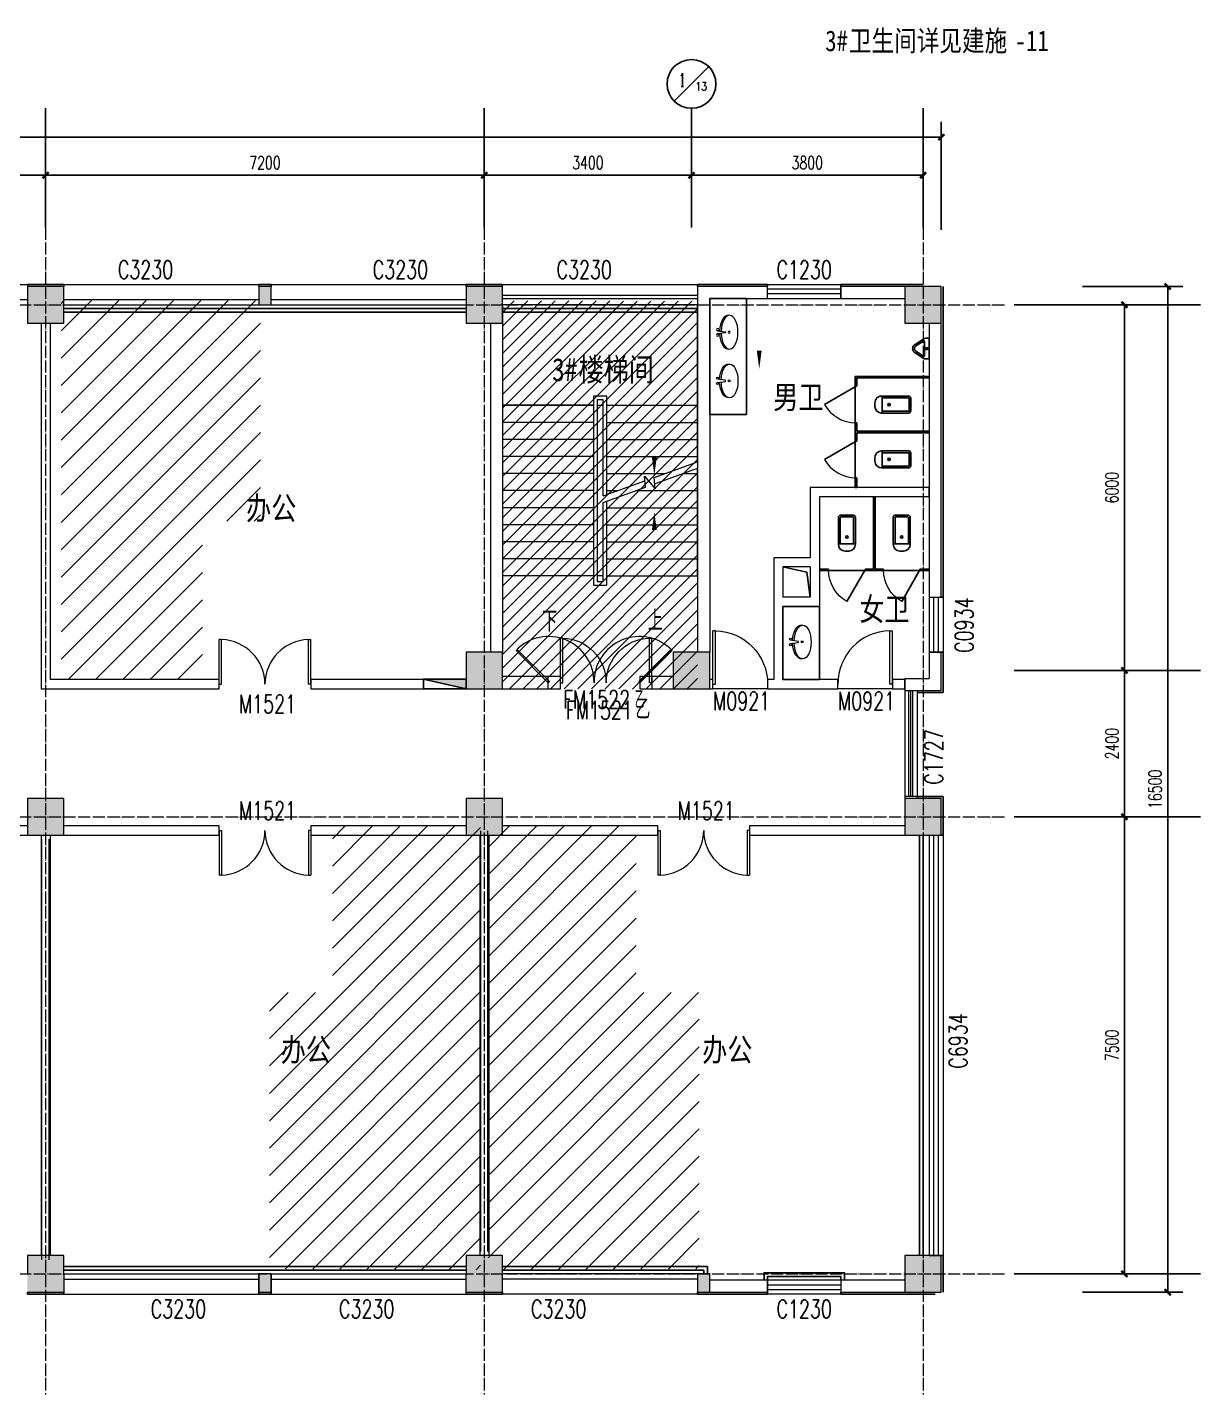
# Model space of a CAD drawing. Header units: millimetres. Extents: x 164760 to 3716174, y -1766400 to 11969.
# Drawn here: x 3560380 to 3579636, y -1617338 to -1594907 of the extents above; entities that cross this region are included whole.
import ezdxf
from ezdxf.enums import TextEntityAlignment as Align

# ---------------------------------------------------------------- set-up
doc = ezdxf.new("R2010")
doc.units = ezdxf.units.MM
doc.header["$LTSCALE"] = 1000
doc.linetypes.add('DOTE', pattern=[2.42, 2, -0.2, 0.02, -0.2])
doc.layers.get('0').update_dxf_attribs({"color": 253, "linetype": 'CONTINUOUS'})
doc.layers.get('Defpoints').update_dxf_attribs({"color": 250, "linetype": 'CONTINUOUS', "lineweight": 0})
for name, color, linetype in [('3', 253, 'CONTINUOUS'), ('AXIS', 253, 'CONTINUOUS'), ('AXIS_TEXT', 253, 'CONTINUOUS'), ('DIM_LEAD', 253, 'CONTINUOUS'), ('DIM_SYMB', 253, 'CONTINUOUS'), ('LATRINE', 253, 'CONTINUOUS'), ('LVTRY', 253, 'CONTINUOUS'), ('PUB_TEXT', 253, 'CONTINUOUS'), ('SURFACE', 253, 'CONTINUOUS'), ('w-消火栓', 253, 'CONTINUOUS'), ('WINDOW_TEXT', 253, 'CONTINUOUS'), ('家具', 253, 'CONTINUOUS')]:
    doc.layers.add(name, color=color, linetype=linetype)
for name, color, linetype, lineweight in [('COLUMN', 253, 'CONTINUOUS', 0), ('DOTE', 253, 'DOTE', 0), ('FF-FIXT【洁具】', 253, 'CONTINUOUS', 0), ('PUB_HATCH', 253, 'CONTINUOUS', 0), ('STAIR', 253, 'CONTINUOUS', 0), ('WALL', 253, 'CONTINUOUS', 0), ('Wall【墙体】', 253, 'CONTINUOUS', 0), ('WINDOW', 253, 'CONTINUOUS', 0), ('Xline【辅助线】', 253, 'CONTINUOUS', 0)]:
    doc.layers.add(name, color=color, linetype=linetype, lineweight=lineweight)
doc.styles.add('-宋体', font='', dxfattribs={"width": 0.8})
doc.styles.add('_TCH_AXIS', font='COMPLEX', dxfattribs={"bigfont": 'GBCBIG'})
doc.styles.add('_TCH_DIM', font='SIMPLEX', dxfattribs={"bigfont": 'GBCBIG'})
doc.styles.add('_TCH_DIM_T3', font='SIMPLEX', dxfattribs={"width": 0.705882, "bigfont": 'GBCBIG'})
doc.styles.add('_TCH_WINDOW', font='SIMPLEX', dxfattribs={"bigfont": 'GBCBIG'})
doc.styles.get("Standard").update_dxf_attribs({"font": 'GBENOR', "bigfont": 'GBCBIG'})
doc.styles.add('宋体', font='', dxfattribs={"width": 0.7})
doc.styles.get('-宋体').set_extended_font_data('SimSun')
doc.styles.get('宋体').set_extended_font_data('SimSun')
doc.dimstyles.new('_TCH_ARCH&&100', dxfattribs={"dimtxt": 212.5, "dimasz": 100, "dimexe": 250, "dimexo": 300, "dimgap": 100, "dimtad": 1, "dimdec": 0, "dimzin": 0, "dimdsep": 46, "dimtxsty": '_TCH_DIM_T3', "dimblk": 'ARCHTICK', "dimcen": 0.09, "dimclrt": 7, "dimazin": 2, "dimtfac": 1, "dimtdec": 0, "dimtix": 1, "dimtmove": 2, "dimatfit": 3, "dimtolj": 1, "dimtzin": 0, "dimarcsym": 0})
pattern_1 = [(45, (24011, -7950), (-224.5064, 224.5064), [])]

# ---------------------------------------------------------------- blocks, each defined once
blk = doc.blocks.new('A$C4D690477')
at = {"layer": 'FF-FIXT【洁具】', "color": 252}
for p, q in [((344, 302), (205, 285)), ((205, 285), (205, 267)), ((205, 267), (344, 249))]:
    blk.add_line(p, q, dxfattribs=at)
at = {"layer": 'FF-FIXT【洁具】', "color": 251}
blk.add_circle((145, 277), 16, dxfattribs=at)
at = {"layer": 'FF-FIXT【洁具】', "color": 252}
for centre in [(335, 320), (335, 231)]:
    blk.add_circle(centre, 17.9, dxfattribs=at)
at = {"layer": 'FF-FIXT【洁具】', "color": 181, "extrusion": (0, 0, -1)}
for centre, ratio, start_param, end_param in [((139, 277), 0.5, 4.782885, 10.934222), ((158, 277), 0.531076, 3.076239, 4.638107), ((158, 277), 0.531076, 4.795815, 6.348539)]:
    blk.add_ellipse(centre, major_axis=(0, -277), ratio=ratio, start_param=start_param, end_param=end_param, dxfattribs=at)
blk = doc.blocks.new('$lvtry$00000007')
for p, q in [((-170, 0, 0), (170, 0, 0)), ((-170, -61, 0), (-170, 0, 0)), ((-162, -88, 0), (-69, -231, 0)), ((-124, -91, 0), (-43, -216, 0)), ((-116, -76, 0), (116, -76, 0)), ((43, -216, 0), (124, -91, 0)), ((69, -231, 0), (162, -88, 0)), ((170, -61, 0), (170, 0, 0))]:
    blk.add_line(p, q)
blk.add_circle((0, -38, 0), 17.7)
for centre, radius, start, end in [((-120, -61, 0), 50, 180, 213.0863), ((-116, -86, 0), 10, 90, 213.0863), ((0, -191, 0), 50, 210, 330), ((116, -86, 0), 10, 326.9137, 90), ((120, -61, 0), 50, 326.9137, 0), ((0, -191, 0), 80, 210, 330)]:
    blk.add_arc(centre, radius, start, end)
blk = doc.blocks.new('$QC001_5')
blk.add_line((-325, 200), (325, 0))
blk.add_lwpolyline([(325, 0), (325, 200), (-325, 200), (-325, 0)], close=True)
blk.add_solid([(-325, 200), (325, 200), (-325, 200), (325, 0)])
at = {"flags": 1}
for tag in ['UNIT', 'WHAT', 'SPEC']:
    blk.add_attdef(tag, (0, 0), '', height=0.001, dxfattribs=at)
blk = doc.blocks.new('_ArchTick')
at = {"color": 2, "linetype": 'ByBlock', "const_width": 0.4}
blk.add_lwpolyline([(-0.5, -0.5), (0.5, 0.5)], dxfattribs=at)
blk = doc.blocks.new('*D136')
at = {"layer": 'AXIS', "color": 0, "lineweight": -2, "transparency": 16777216}
for p, q in [((3571280, -1598189), (3571280, -1597084)), ((3575080, -1598189), (3575080, -1597084)), ((3571280, -1597334), (3575080, -1597334))]:
    blk.add_line(p, q, dxfattribs=at)
at = {"layer": 'Defpoints', "color": 0, "transparency": 16777216}
for p in [(3575080, -1597334), (3571280, -1598489), (3575080, -1598489)]:
    blk.add_point(p, dxfattribs=at)
at = {"layer": 'AXIS', "color": 0, "lineweight": -2, "transparency": 16777216, "xscale": 100, "yscale": 100, "zscale": 100, "rotation": 180}
blk.add_blockref('_ArchTick', (3571280, -1597334), dxfattribs=at)
at = {"layer": 'AXIS', "color": 0, "lineweight": -2, "transparency": 16777216, "xscale": 100, "yscale": 100, "zscale": 100}
blk.add_blockref('_ArchTick', (3575080, -1597334), dxfattribs=at)
at = {"layer": 'AXIS', "color": 7, "transparency": 16777216, "insert": (3573180, -1597128), "char_height": 212.5, "attachment_point": 5, "style": '_TCH_DIM_T3'}
blk.add_mtext('\\A1;3800', dxfattribs=at)
blk = doc.blocks.new('*D137')
at = {"layer": 'AXIS', "color": 0, "lineweight": -2, "transparency": 16777216}
for p, q in [((3567880, -1598189), (3567880, -1597084)), ((3571280, -1598189), (3571280, -1597084)), ((3567880, -1597334), (3571280, -1597334))]:
    blk.add_line(p, q, dxfattribs=at)
at = {"layer": 'Defpoints', "color": 0, "transparency": 16777216}
for p in [(3571280, -1597334), (3567880, -1598489), (3571280, -1598489)]:
    blk.add_point(p, dxfattribs=at)
at = {"layer": 'AXIS', "color": 0, "lineweight": -2, "transparency": 16777216, "xscale": 100, "yscale": 100, "zscale": 100, "rotation": 180}
blk.add_blockref('_ArchTick', (3567880, -1597334), dxfattribs=at)
at = {"layer": 'AXIS', "color": 0, "lineweight": -2, "transparency": 16777216, "xscale": 100, "yscale": 100, "zscale": 100}
blk.add_blockref('_ArchTick', (3571280, -1597334), dxfattribs=at)
at = {"layer": 'AXIS', "color": 7, "transparency": 16777216, "insert": (3569580, -1597128), "char_height": 212.5, "attachment_point": 5, "style": '_TCH_DIM_T3'}
blk.add_mtext('\\A1;3400', dxfattribs=at)
blk = doc.blocks.new('*D138')
at = {"layer": 'AXIS', "color": 0, "lineweight": -2, "transparency": 16777216}
for p, q in [((3560680, -1598189), (3560680, -1597084)), ((3567880, -1598189), (3567880, -1597084)), ((3560680, -1597334), (3567880, -1597334))]:
    blk.add_line(p, q, dxfattribs=at)
at = {"layer": 'Defpoints', "color": 0, "transparency": 16777216}
for p in [(3567880, -1597334), (3560680, -1598489), (3567880, -1598489)]:
    blk.add_point(p, dxfattribs=at)
at = {"layer": 'AXIS', "color": 0, "lineweight": -2, "transparency": 16777216, "xscale": 100, "yscale": 100, "zscale": 100, "rotation": 180}
blk.add_blockref('_ArchTick', (3560680, -1597334), dxfattribs=at)
at = {"layer": 'AXIS', "color": 0, "lineweight": -2, "transparency": 16777216, "xscale": 100, "yscale": 100, "zscale": 100}
blk.add_blockref('_ArchTick', (3567880, -1597334), dxfattribs=at)
at = {"layer": 'AXIS', "color": 7, "transparency": 16777216, "insert": (3564280, -1597128), "char_height": 212.5, "attachment_point": 5, "style": '_TCH_DIM_T3'}
blk.add_mtext('\\A1;7200', dxfattribs=at)
blk = doc.blocks.new('*D139')
at = {"layer": 'AXIS', "color": 0, "lineweight": -2, "transparency": 16777216}
for p, q in [((3553480, -1598189), (3553480, -1597084)), ((3560680, -1598189), (3560680, -1597084)), ((3553480, -1597334), (3560680, -1597334))]:
    blk.add_line(p, q, dxfattribs=at)
at = {"layer": 'Defpoints', "color": 0, "transparency": 16777216}
for p in [(3560680, -1597334), (3553480, -1598489), (3560680, -1598489)]:
    blk.add_point(p, dxfattribs=at)
at = {"layer": 'AXIS', "color": 0, "lineweight": -2, "transparency": 16777216, "xscale": 100, "yscale": 100, "zscale": 100, "rotation": 180}
blk.add_blockref('_ArchTick', (3553480, -1597334), dxfattribs=at)
at = {"layer": 'AXIS', "color": 0, "lineweight": -2, "transparency": 16777216, "xscale": 100, "yscale": 100, "zscale": 100}
blk.add_blockref('_ArchTick', (3560680, -1597334), dxfattribs=at)
at = {"layer": 'AXIS', "color": 7, "transparency": 16777216, "insert": (3557080, -1597128), "char_height": 212.5, "attachment_point": 5, "style": '_TCH_DIM_T3'}
blk.add_mtext('\\A1;7200', dxfattribs=at)
blk = doc.blocks.new('*D153')
at = {"layer": 'AXIS', "color": 0, "lineweight": -2, "transparency": 16777216}
for p, q in [((3577699, -1607858), (3578635, -1607858)), ((3578385, -1615358), (3578385, -1607858)), ((3577699, -1615358), (3578635, -1615358))]:
    blk.add_line(p, q, dxfattribs=at)
at = {"layer": 'Defpoints', "color": 0, "transparency": 16777216}
for p in [(3577399, -1607858), (3578385, -1607858), (3577399, -1615358)]:
    blk.add_point(p, dxfattribs=at)
at = {"layer": 'AXIS', "color": 0, "lineweight": -2, "transparency": 16777216, "xscale": 100, "yscale": 100, "zscale": 100}
for p, rotation in [((3578385, -1607858), 90), ((3578385, -1615358), 270)]:
    blk.add_blockref('_ArchTick', p, dxfattribs=dict(at, rotation=rotation))
at = {"layer": 'AXIS', "color": 7, "transparency": 16777216, "insert": (3578179, -1611608), "char_height": 212.5, "attachment_point": 5, "rotation": 90, "style": '_TCH_DIM_T3'}
blk.add_mtext('\\A1;7500', dxfattribs=at)
blk = doc.blocks.new('*D154')
at = {"layer": 'AXIS', "color": 0, "lineweight": -2, "transparency": 16777216}
for p, q in [((3577699, -1605458), (3578635, -1605458)), ((3578385, -1607858), (3578385, -1605458)), ((3577699, -1607858), (3578635, -1607858))]:
    blk.add_line(p, q, dxfattribs=at)
at = {"layer": 'Defpoints', "color": 0, "transparency": 16777216}
for p in [(3577399, -1605458), (3578385, -1605458), (3577399, -1607858)]:
    blk.add_point(p, dxfattribs=at)
at = {"layer": 'AXIS', "color": 0, "lineweight": -2, "transparency": 16777216, "xscale": 100, "yscale": 100, "zscale": 100}
for p, rotation in [((3578385, -1605458), 90), ((3578385, -1607858), 270)]:
    blk.add_blockref('_ArchTick', p, dxfattribs=dict(at, rotation=rotation))
at = {"layer": 'AXIS', "color": 7, "transparency": 16777216, "insert": (3578179, -1606658), "char_height": 212.5, "attachment_point": 5, "rotation": 90, "style": '_TCH_DIM_T3'}
blk.add_mtext('\\A1;2400', dxfattribs=at)
blk = doc.blocks.new('*D155')
at = {"layer": 'AXIS', "color": 0, "lineweight": -2, "transparency": 16777216}
for p, q in [((3577699, -1599458), (3578635, -1599458)), ((3578385, -1605458), (3578385, -1599458)), ((3577699, -1605458), (3578635, -1605458))]:
    blk.add_line(p, q, dxfattribs=at)
at = {"layer": 'Defpoints', "color": 0, "transparency": 16777216}
for p in [(3577399, -1599458), (3578385, -1599458), (3577399, -1605458)]:
    blk.add_point(p, dxfattribs=at)
at = {"layer": 'AXIS', "color": 0, "lineweight": -2, "transparency": 16777216, "xscale": 100, "yscale": 100, "zscale": 100}
for p, rotation in [((3578385, -1599458), 90), ((3578385, -1605458), 270)]:
    blk.add_blockref('_ArchTick', p, dxfattribs=dict(at, rotation=rotation))
at = {"layer": 'AXIS', "color": 7, "transparency": 16777216, "insert": (3578179, -1602458), "char_height": 212.5, "attachment_point": 5, "rotation": 90, "style": '_TCH_DIM_T3'}
blk.add_mtext('\\A1;6000', dxfattribs=at)
blk = doc.blocks.new('*D156')
at = {"layer": 'AXIS', "color": 0, "lineweight": -2, "transparency": 16777216}
for p, q in [((3577699, -1599158), (3579345, -1599158)), ((3579095, -1615658), (3579095, -1599158)), ((3577699, -1615658), (3579345, -1615658))]:
    blk.add_line(p, q, dxfattribs=at)
at = {"layer": 'Defpoints', "color": 0, "transparency": 16777216}
for p in [(3577399, -1599158), (3579095, -1599158), (3577399, -1615658)]:
    blk.add_point(p, dxfattribs=at)
at = {"layer": 'AXIS', "color": 0, "lineweight": -2, "transparency": 16777216, "xscale": 100, "yscale": 100, "zscale": 100}
for p, rotation in [((3579095, -1599158), 90), ((3579095, -1615658), 270)]:
    blk.add_blockref('_ArchTick', p, dxfattribs=dict(at, rotation=rotation))
at = {"layer": 'AXIS', "color": 7, "transparency": 16777216, "insert": (3578889, -1607408), "char_height": 212.5, "attachment_point": 5, "rotation": 90, "style": '_TCH_DIM_T3'}
blk.add_mtext('\\A1;16500', dxfattribs=at)
blk = doc.blocks.new('*D157')
at = {"layer": 'AXIS', "color": 0, "lineweight": -2, "transparency": 16777216}
for p, q in [((3481180, -1598229), (3481180, -1596459)), ((3575380, -1598229), (3575380, -1596459)), ((3481180, -1596709), (3575380, -1596709))]:
    blk.add_line(p, q, dxfattribs=at)
at = {"layer": 'Defpoints', "color": 0, "transparency": 16777216}
for p in [(3575380, -1596709), (3481180, -1598529), (3575380, -1598529)]:
    blk.add_point(p, dxfattribs=at)
at = {"layer": 'AXIS', "color": 0, "lineweight": -2, "transparency": 16777216, "xscale": 100, "yscale": 100, "zscale": 100, "rotation": 180}
blk.add_blockref('_ArchTick', (3481180, -1596709), dxfattribs=at)
at = {"layer": 'AXIS', "color": 0, "lineweight": -2, "transparency": 16777216, "xscale": 100, "yscale": 100, "zscale": 100}
blk.add_blockref('_ArchTick', (3575380, -1596709), dxfattribs=at)
at = {"layer": 'AXIS', "color": 7, "transparency": 16777216, "insert": (3528280, -1596503), "char_height": 212.5, "attachment_point": 5, "style": '_TCH_DIM_T3'}
blk.add_mtext('\\A1;94200', dxfattribs=at)
blk = doc.blocks.new('$DorLib2D$00000002')
for p, q in [((-0.5, 0), (-0.5, 0.4875)), ((-0.475, 0.4875), (-0.5, 0.4875)), ((-0.475, 0), (-0.475, 0.4875)), ((0.475, 0), (0.475, 0.4875)), ((0.475, 0.4875), (0.5, 0.4875)), ((0.5, 0), (0.5, 0.4875)), ((-0.5, 0), (-0.475, 0)), ((0.5, 0), (0.475, 0))]:
    blk.add_line(p, q)
at = {"lineweight": 13}
for centre, start, end in [((-0.4875, 0), 0, 88.53072), ((0.4875, 0), 91.46928, 180)]:
    blk.add_arc(centre, 0.4875, start, end, dxfattribs=at)
blk = doc.blocks.new('$DorLib2D$00000001')
for p, q in [((0.45, 0.975), (0.5, 0.975)), ((0.45, 0), (0.45, 0.975)), ((0.5, 0), (0.5, 0.975)), ((0.5, 0), (0.45, 0))]:
    blk.add_line(p, q)
at = {"lineweight": 13}
blk.add_arc((0.475, 0), 0.975, 91.4693, 180, dxfattribs=at)
blk = doc.blocks.new('$lvtry$00000200')
for p, q in [((-140, -40, 0), (-140, -480, 0)), ((-110, -40, 0), (-110, -470, 0)), ((100, 0, 0), (-100, 0, 0)), ((100, -30, 0), (-100, -30, 0)), ((110, -470, 0), (110, -40, 0)), ((140, -480, 0), (140, -40, 0)), ((140, -470, 0), (-140, -470, 0)), ((-30, -590, 0), (30, -590, 0))]:
    blk.add_line(p, q)
blk.add_circle((0, -359, 0), 20)
for centre, radius, start, end in [((-100, -40, 0), 40, 90, 180), ((-100, -40, 0), 10, 90, 180), ((100, -40, 0), 40, 0, 90), ((100, -40, 0), 10, 0, 90), ((-30, -480, 0), 110, 180, 270), ((30, -480, 0), 110, 270, 0)]:
    blk.add_arc(centre, radius, start, end)
blk.add_point((0, 0))
blk = doc.blocks.new('$TCHSYS$APDOOR2D')
blk.add_line((0.5, 0), (0, 0.866))
at = {"lineweight": 13}
blk.add_arc((0.5, 0), 1, 120, 180, dxfattribs=at)
blk = doc.blocks.new('$TCHSYS$WIN2D')
for p, q in [((-0.5, 0.5), (0.5, 0.5)), ((-0.5, 0.5), (-0.5, -0.5)), ((0.5, 0.5), (0.5, -0.5)), ((0.5, 0.1667), (-0.5, 0.1667)), ((0.5, -0.1667), (-0.5, -0.1667)), ((-0.5, -0.5), (0.5, -0.5))]:
    blk.add_line(p, q)
blk = doc.blocks.new('$WINLIB2D$00000004')
for p, q in [((-0.5, 0.5), (0.5, 0.5)), ((-0.5, 0.5), (-0.5, -0.5)), ((0.5, -0.5), (0.5, 0.5)), ((-0.5, 0.2406), (0.5, 0.2406)), ((-0.5, -0.5), (0.5, -0.5))]:
    blk.add_line(p, q)
blk = doc.blocks.new('$WINLIB2D$00000005')
for p, q in [((-0.5, 0.5), (0.5, 0.5)), ((-0.5, 0.5), (-0.5, -0.5)), ((0.5, -0.5), (0.5, 0.5)), ((0.5, 0.167), (-0.5, 0.167)), ((0.5, 0), (-0.5, 0)), ((0.5, -0.167), (-0.5, -0.167)), ((-0.5, -0.5), (0.5, -0.5))]:
    blk.add_line(p, q)
blk = doc.blocks.new('海龙_0918165925')
at = {"layer": 'PUB_HATCH'}
for points in [[(32100, -600), (32700, -600), (32700, 0), (32100, 0)], [(35900, -300), (36100, -300), (36100, 0), (35900, 0)], [(39300, -600), (39900, -600), (39900, 0), (39300, 0)], [(46500, -600), (47100, -600), (47100, 0), (46500, 0)], [(39300, -6600), (39900, -6600), (39900, -6000), (39300, -6000)], [(42700, -6600), (43300, -6600), (43300, -6000), (42700, -6000)], [(32100, -9000), (32700, -9000), (32700, -8400), (32100, -8400)], [(39300, -9000), (39900, -9000), (39900, -8400), (39300, -8400)], [(46500, -9000), (47100, -9000), (47100, -8400), (46500, -8400)], [(32100, -16500), (32700, -16500), (32700, -15900), (32100, -15900)], [(39300, -16500), (39900, -16500), (39900, -15900), (39300, -15900)], [(46500, -16500), (47100, -16500), (47100, -15900), (46500, -15900)], [(36100, -16200), (35900, -16200), (35900, -16500), (36100, -16500)], [(43300, -16200), (43100, -16200), (43100, -16500), (43300, -16500)]]:
    blk.add_hatch(color=256, dxfattribs=at).paths.add_polyline_path(points)
at = {"layer": 'COLUMN'}
for p, q in [((32700, 0), (32100, 0)), ((39900, 0), (39300, 0)), ((39900, -600), (39900, 0)), ((47100, 0), (46500, 0)), ((46500, 0), (46500, -600)), ((47100, -600), (47100, 0)), ((32100, -300), (32100, -600)), ((32700, -600), (32700, -300)), ((39300, -300), (39300, -600)), ((32100, -600), (32700, -600)), ((39300, -600), (39900, -600)), ((46500, -600), (47100, -600)), ((39900, -6000), (39300, -6000)), ((39300, -6000), (39300, -6600)), ((39900, -6600), (39900, -6000)), ((43300, -6000), (42700, -6000)), ((42700, -6000), (42700, -6600)), ((43300, -6600), (43300, -6000)), ((39300, -6600), (39900, -6600)), ((42700, -6600), (43300, -6600)), ((32700, -8400), (32100, -8400)), ((32100, -8400), (32100, -9000)), ((32700, -9000), (32700, -8400)), ((39900, -8400), (39300, -8400)), ((39300, -8400), (39300, -9000)), ((39900, -9000), (39900, -8400)), ((47100, -8400), (46500, -8400)), ((46500, -8400), (46500, -9000)), ((47100, -9000), (47100, -8400)), ((32100, -9000), (32700, -9000)), ((39300, -9000), (39900, -9000)), ((46500, -9000), (47100, -9000)), ((32700, -15900), (32100, -15900)), ((32100, -15900), (32100, -16200)), ((32700, -16200), (32700, -15900)), ((39900, -15900), (39300, -15900)), ((39300, -15900), (39300, -16200)), ((39900, -16200), (39900, -15900)), ((47100, -15900), (46500, -15900)), ((46500, -15900), (46500, -16500)), ((47100, -16500), (47100, -15900)), ((32100, -16500), (32700, -16500)), ((39300, -16500), (39900, -16500)), ((46500, -16500), (47100, -16500))]:
    blk.add_line(p, q, dxfattribs=at)
blk = doc.blocks.new('海龙0506173763')
at = {"layer": 'Xline【辅助线】'}
for points in [[(-733, 17), (-750, 0), (-1280, 530), (-1263, 547)], [(733, 17), (750, 0), (1280, 530), (1263, 547)]]:
    blk.add_lwpolyline(points, close=True, dxfattribs=at)
at = {"layer": 'Xline【辅助线】', "color": 8}
for centre, start, end in [((-745, 12), 359.1011, 135.9107), ((745, 12), 44.0893, 180.8989)]:
    blk.add_arc(centre, 745, start, end, dxfattribs=at)
blk = doc.blocks.new('海龙0506194425')
at = {"layer": 'WALL'}
for p, q in [((-650, 200), (-1400, 200)), ((-1400, 0), (-650, 0)), ((-650, 0), (-650, 200)), ((1400, 200), (850, 200)), ((850, 200), (850, 0)), ((850, 0), (1400, 0))]:
    blk.add_line(p, q, dxfattribs=at)
at = {"layer": 'Xline【辅助线】'}
blk.add_blockref('海龙0506173763', (100, 100), dxfattribs=at)
blk = doc.blocks.new('海龙0506195994')
at = {"layer": 'Xline【辅助线】'}
blk.add_blockref('海龙0506194425', (0, 325), dxfattribs=at)
at = {"layer": 'WINDOW_TEXT', "style": '_TCH_WINDOW', "width": 0.705882}
for s, height, p in [('FM1522', 297.5, (-405, 0)), ('乙', 298, (771, 0))]:
    blk.add_text(s, height=height, dxfattribs=at).set_placement(p)
blk = doc.blocks.new('海龙0927230683')
at = {"layer": 'Xline【辅助线】'}
h = blk.add_hatch(dxfattribs=at)
h.set_pattern_fill('ANSI31', color=256, scale=100)
h.set_pattern_definition([(45, (31546.97, -50490.94), (-224.5064, 224.5064), [])])
h.paths.add_polyline_path([(36850, 7950), (36825, 7950), (33582, 7950), (33582, 1732), (35902, 1732), (35902, 4334), (36850, 4334)])
h = blk.add_hatch(dxfattribs=at)
h.set_pattern_fill('ANSI31', color=256, scale=100)
h.set_pattern_definition([(45, (-2451123.11, 1381798.68), (-112.2532015, 112.2532015), [])])
h.paths.add_polyline_path([(40825, 1583), (44025, 1576), (44025, 7941), (40825, 7948)])
h = blk.add_hatch(dxfattribs=at)
h.set_pattern_fill('ANSI31', color=256, scale=100)
h.set_pattern_definition(pattern_1)
h.paths.add_polyline_path([(36999, -3403), (38034, -3403), (38034, -668), (40464, -668), (40464, -7950), (36999, -7935)])
h = blk.add_hatch(dxfattribs=at)
h.set_pattern_fill('ANSI31', color=256, scale=100)
h.set_pattern_definition(pattern_1)
h.paths.add_polyline_path([(44051, -3403), (43016, -3403), (43016, -668), (40586, -668), (40586, -7950), (44051, -7935)])
for p, q in [((33265, -7785), (33265, -885)), ((33385, -7785), (33385, -885)), ((40465, -7650), (40465, -750)), ((40585, -7650), (40585, -750))]:
    blk.add_line(p, q, dxfattribs=at)
at = {"layer": 'Wall【墙体】'}
blk.add_blockref('海龙0506195994', (42225, 1257), dxfattribs=at)

msp = doc.modelspace()

# ---------------------------------------------------------------- linework, layer by layer
at = {"layer": '3'}
for p, q in [((3567580, -1599518), (3560980, -1599518)), ((3568180, -1599518), (3571380, -1599518)), ((3567580, -1599578), (3560980, -1599578)), ((3568180, -1599578), (3571380, -1599578)), ((3575020, -1615058), (3575020, -1608158)), ((3575080, -1615058), (3575080, -1608158))]:
    msp.add_line(p, q, dxfattribs=at)
for points in [[(3573229.5, -1604258), (3573172.6, -1603843.6), (3572779.5, -1603758)], [(3560980, -1615238), (3567580, -1615238)], [(3571540, -1615358), (3571540, -1615238), (3568180, -1615238)], [(3560980, -1615298), (3567580, -1615298)], [(3571480, -1615358), (3571480, -1615298), (3568180, -1615298)], [(3572470, -1615458), (3572470, -1615338), (3573790, -1615338), (3573790, -1615458)], [(3572530, -1615458), (3572530, -1615398), (3573730, -1615398), (3573730, -1615458)]]:
    msp.add_lwpolyline(points, dxfattribs=at)
at = {"layer": 'AXIS'}
for p, q in [((3570997.1, -1596117.8), (3571562.8, -1595552.1)), ((3560680, -1597832.1), (3560680, -1596234.9)), ((3567880, -1597832.1), (3567880, -1596234.9)), ((3571280, -1597832.1), (3571280, -1596234.9)), ((3575080, -1597832.1), (3575080, -1596234.9)), ((3576575.8, -1599458), (3579636.2, -1599458)), ((3576575.8, -1605458), (3579636.2, -1605458)), ((3576575.8, -1607858), (3579636.2, -1607858)), ((3576575.8, -1615358), (3579636.2, -1615358))]:
    msp.add_line(p, q, dxfattribs=at)
msp.add_circle((3571280, -1595834.9), 400, dxfattribs=at)
at = {"layer": 'DIM_LEAD'}
msp.add_lwpolyline([(3573375.7, -1595072.9, 0, 0, 0), (3572391.6, -1595072.9, 0, 0, 0), (3572391.6, -1600511.5, 0, 80, 0), (3572391.6, -1600211.5, 0, 0, 0)], format="xyseb", dxfattribs=at)
at = {"layer": 'DIM_SYMB'}
for points in [[(3568925, -1604369.6, 0, 0, 0), (3568925, -1600248, 0, 0, 0), (3570670, -1600248, 0, 0, 0), (3570670, -1602258, 0, 80, 0), (3570670, -1601958, 0, 0, 0)], [(3570670, -1604357.7, 0, 0, 0), (3570670, -1602854.6, 0, 80, 0), (3570670, -1603154.6, 0, 0, 0)]]:
    msp.add_lwpolyline(points, format="xyseb", dxfattribs=at)
at = {"layer": 'DOTE', "ltscale": 0.1}
for p, q in [((3560680, -1597468.1), (3560680, -1617338.4)), ((3567880, -1597468.1), (3567880, -1617338.4)), ((3575080, -1597468.1), (3575080, -1617338.4)), ((3479416.4, -1599458), (3576425, -1599458)), ((3479416.4, -1607858), (3576425, -1607858)), ((3479416.4, -1615358), (3576425, -1615358))]:
    msp.add_line(p, q, dxfattribs=at)
at = {"layer": 'LATRINE'}
for p, q in [((3573967.5, -1600633), (3573967.5, -1600795.5)), ((3575180, -1600633), (3573967.5, -1600633)), ((3573992.5, -1600795.5), (3573992.5, -1600658)), ((3575180, -1600658), (3573992.5, -1600658)), ((3575180, -1600658), (3575180, -1600633)), ((3573967.5, -1601395.5, 400), (3573967.5, -1600795.5, 400)), ((3573967.5, -1600795.5), (3573992.5, -1600795.5)), ((3573992.5, -1601395.5), (3573967.5, -1601395.5)), ((3573967.5, -1601395.5), (3573967.5, -1601545.5)), ((3573967.5, -1601545.5), (3573967.5, -1601695.5)), ((3573992.5, -1601533), (3573992.5, -1601395.5)), ((3575180, -1601533), (3573992.5, -1601533)), ((3573992.5, -1601695.5), (3573992.5, -1601558)), ((3575180, -1601558), (3573992.5, -1601558)), ((3575180, -1601558), (3575180, -1601533)), ((3573967.5, -1602295.5, 400), (3573967.5, -1601695.5, 400)), ((3573967.5, -1601695.5), (3573992.5, -1601695.5)), ((3573992.5, -1602295.5), (3573967.5, -1602295.5)), ((3573967.5, -1602295.5), (3573967.5, -1602458)), ((3573967.5, -1602458), (3573992.5, -1602458)), ((3573992.5, -1602458), (3573992.5, -1602295.5)), ((3574267.5, -1602608), (3574267.5, -1603795.5)), ((3574292.5, -1602608), (3574267.5, -1602608)), ((3574292.5, -1602608), (3574292.5, -1603795.5)), ((3573530, -1603795.5), (3573379.5, -1603795.5)), ((3573379.5, -1603820.5), (3573530, -1603820.5)), ((3573530, -1603820.5), (3573530, -1603795.5)), ((3573530, -1603820.5, 400), (3574130, -1603820.5, 400)), ((3574267.5, -1603795.5), (3574130, -1603795.5)), ((3574130, -1603795.5), (3574130, -1603820.5)), ((3574130, -1603820.5), (3574280, -1603820.5)), ((3574280, -1603820.5), (3574430, -1603820.5)), ((3574430, -1603795.5), (3574292.5, -1603795.5)), ((3574430, -1603820.5), (3574430, -1603795.5)), ((3574430, -1603820.5, 400), (3575030, -1603820.5, 400)), ((3575180, -1603795.5), (3575030, -1603795.5)), ((3575030, -1603795.5), (3575030, -1603820.5)), ((3575030, -1603820.5), (3575180, -1603820.5)), ((3575180, -1603820.5), (3575180, -1603795.5))]:
    msp.add_line(p, q, dxfattribs=at)
for points in [[(3572180, -1601258), (3572180, -1599358), (3571580, -1599358), (3571580, -1601258)], [(3573379.5, -1605608), (3573379.5, -1604408), (3572779.5, -1604408), (3572779.5, -1605608)]]:
    msp.add_lwpolyline(points, close=True, dxfattribs=at)
at = {"layer": 'LVTRY'}
msp.add_lwpolyline([(3574981.5, -1607528), (3575410, -1607528), (3575410, -1607558)], dxfattribs=at)
at = {"layer": 'STAIR'}
for p, q in [((3571380, -1599458), (3568180, -1599458)), ((3568180, -1599458), (3568180, -1601108)), ((3571380, -1601108), (3571380, -1599458)), ((3568180, -1601108), (3568180, -1603908)), ((3569670.5, -1601108), (3568180, -1601108)), ((3568180, -1601108), (3569670.5, -1601108)), ((3569889.5, -1600958), (3569670.5, -1600958)), ((3569670.5, -1600958), (3569670.5, -1604058)), ((3569829.5, -1601018), (3569730.5, -1601018)), ((3569730.5, -1601018), (3569730.5, -1603998)), ((3569730.5, -1601108), (3569730.5, -1603908)), ((3569730.5, -1601108), (3569829.5, -1601108)), ((3569829.5, -1602594.9), (3569829.5, -1601018)), ((3569829.5, -1602594.9), (3569829.5, -1601108)), ((3569889.5, -1602573.2), (3569889.5, -1600958)), ((3569889.5, -1601108), (3571380, -1601108)), ((3569889.5, -1601108), (3571380, -1601108)), ((3571380, -1602034.9), (3571380, -1601108)), ((3569670.5, -1601388), (3568180, -1601388)), ((3569889.5, -1601388), (3571380, -1601388)), ((3569670.5, -1601668), (3568180, -1601668)), ((3569889.5, -1601668), (3571380, -1601668)), ((3569670.5, -1601948), (3568180, -1601948)), ((3569889.5, -1601948), (3571380, -1601948)), ((3570666.1, -1602292.7), (3571380, -1602034.9)), ((3569670.5, -1602228), (3568180, -1602228)), ((3569889.5, -1602228), (3570845.1, -1602228)), ((3570674.8, -1602395.9), (3571380, -1602141.2)), ((3571139.5, -1602228), (3571380, -1602228)), ((3571380, -1603908), (3571380, -1602141.2)), ((3569829.5, -1602594.9), (3570515.8, -1602347)), ((3569829.5, -1602701.2), (3570524.6, -1602450.1)), ((3570524.6, -1602450.1), (3570509.5, -1602272.3)), ((3570509.5, -1602272.3), (3570681.9, -1602478.8)), ((3570681.9, -1602478.8), (3570666.1, -1602292.7)), ((3569670.5, -1602508), (3568180, -1602508)), ((3569829.5, -1603908), (3569829.5, -1602701.2)), ((3569829.5, -1603998), (3569829.5, -1602701.2)), ((3569889.5, -1602508), (3570069.9, -1602508)), ((3569889.5, -1604058), (3569889.5, -1602679.5)), ((3570364.3, -1602508), (3571380, -1602508)), ((3569670.5, -1602788), (3568180, -1602788)), ((3569889.5, -1602788), (3571380, -1602788)), ((3569670.5, -1603068), (3568180, -1603068)), ((3569889.5, -1603068), (3571380, -1603068)), ((3569670.5, -1603348), (3568180, -1603348)), ((3569889.5, -1603348), (3571380, -1603348)), ((3569670.5, -1603628), (3568180, -1603628)), ((3569889.5, -1603628), (3571380, -1603628)), ((3569670.5, -1603908), (3568180, -1603908)), ((3569670.5, -1604058), (3569889.5, -1604058)), ((3569829.5, -1603908), (3569730.5, -1603908)), ((3569730.5, -1603998), (3569829.5, -1603998)), ((3569889.5, -1603908), (3571380, -1603908))]:
    msp.add_line(p, q, dxfattribs=at)
at = {"layer": 'SURFACE'}
for p, q in [((3560380, -1599128), (3560680, -1599128)), ((3560680, -1599128), (3560980, -1599128)), ((3560980, -1599128), (3560980, -1599158)), ((3564180, -1599128), (3564180, -1599158)), ((3564180, -1599128), (3564380, -1599128)), ((3564380, -1599128), (3564380, -1599158)), ((3567580, -1599128), (3567580, -1599158)), ((3567580, -1599128), (3568180, -1599128)), ((3571380, -1599128), (3571380, -1599158)), ((3571380, -1599128), (3571480, -1599128)), ((3571480, -1599128), (3572530, -1599128)), ((3572530, -1599128), (3572530, -1599158)), ((3573730, -1599128), (3573730, -1599158)), ((3573730, -1599128), (3575080, -1599128)), ((3575410, -1599158), (3575410, -1604258)), ((3575410, -1604258), (3575380, -1604258)), ((3575410, -1605158), (3575380, -1605158)), ((3575410, -1605158), (3575410, -1605818)), ((3574981.5, -1605818), (3575410, -1605818)), ((3575410, -1607558), (3575410, -1608158)), ((3575410, -1608158), (3575380, -1608158)), ((3575410, -1615058), (3575380, -1615058)), ((3575410, -1615058), (3575410, -1615658)), ((3560380, -1615688), (3560380, -1615658)), ((3560680, -1615688), (3560380, -1615688)), ((3560980, -1615688), (3560680, -1615688)), ((3560980, -1615688), (3560980, -1615658)), ((3564180, -1615688), (3564180, -1615658)), ((3564380, -1615688), (3564180, -1615688)), ((3564380, -1615688), (3564380, -1615658)), ((3567580, -1615688), (3567580, -1615658)), ((3567880, -1615688), (3567580, -1615688)), ((3568180, -1615688), (3567880, -1615688)), ((3568180, -1615688), (3568180, -1615658)), ((3571380, -1615688), (3571380, -1615658)), ((3571580, -1615688), (3571380, -1615688)), ((3572530, -1615688), (3571580, -1615688)), ((3572530, -1615688), (3572530, -1615658)), ((3573730, -1615688), (3573730, -1615658)), ((3575280, -1615688), (3573730, -1615688))]:
    msp.add_line(p, q, dxfattribs=at)
at = {"layer": 'WALL'}
for p, q in [((3564380, -1599158), (3564180, -1599158)), ((3564180, -1599158), (3564180, -1599458)), ((3564380, -1599458), (3564380, -1599158)), ((3571480, -1599158), (3571380, -1599158)), ((3571380, -1599158), (3571380, -1599358)), ((3572530, -1599158), (3571480, -1599158)), ((3572530, -1599358), (3572530, -1599158)), ((3574780, -1599158), (3573730, -1599158)), ((3573730, -1599158), (3573730, -1599358)), ((3564180, -1599458), (3564380, -1599458)), ((3571380, -1599358), (3571380, -1605158)), ((3571580, -1599358), (3571580, -1605158)), ((3571580, -1599358), (3572530, -1599358)), ((3573730, -1599358), (3574780, -1599358)), ((3567980, -1599758), (3567980, -1605158)), ((3568180, -1599758), (3568180, -1605158)), ((3575180, -1599758), (3575180, -1604258)), ((3575380, -1604258), (3575380, -1599758)), ((3575180, -1604258), (3575380, -1604258)), ((3575380, -1605158), (3575180, -1605158)), ((3575180, -1605158), (3575180, -1605588)), ((3575380, -1605788), (3575380, -1605158)), ((3569130, -1605558), (3568180, -1605558)), ((3569130, -1605758), (3569130, -1605558)), ((3570980, -1605558), (3570630, -1605558)), ((3570630, -1605558), (3570630, -1605758)), ((3574781.5, -1605588), (3574781.5, -1605788)), ((3574781.5, -1605588), (3575180, -1605588)), ((3568180, -1605758), (3569130, -1605758)), ((3570630, -1605758), (3570980, -1605758)), ((3574781.5, -1605788), (3574981.5, -1605788)), ((3574981.5, -1605788), (3575380, -1605788)), ((3574981.5, -1607528), (3574781.5, -1607528)), ((3574781.5, -1607528), (3574781.5, -1607558)), ((3574981.5, -1607558), (3574981.5, -1607528)), ((3564380, -1615358), (3564180, -1615358)), ((3564180, -1615358), (3564180, -1615658)), ((3564380, -1615658), (3564380, -1615358)), ((3571580, -1615358), (3571380, -1615358)), ((3571380, -1615358), (3571380, -1615658)), ((3571580, -1615658), (3571580, -1615358)), ((3572530, -1615458), (3571580, -1615458)), ((3572530, -1615658), (3572530, -1615458)), ((3574780, -1615458), (3573730, -1615458)), ((3573730, -1615458), (3573730, -1615658)), ((3564180, -1615658), (3564380, -1615658)), ((3571380, -1615658), (3571580, -1615658)), ((3571580, -1615658), (3572530, -1615658)), ((3573730, -1615658), (3574780, -1615658))]:
    msp.add_line(p, q, dxfattribs=at)
at = {"layer": 'Wall【墙体】', "color": 6}
for p, q in [((3560605, -1599758), (3560605, -1605758)), ((3560755, -1599758), (3560755, -1605608)), ((3575180, -1602458), (3573229.5, -1602458)), ((3573229.5, -1602458), (3573229.5, -1603608)), ((3575180, -1602608), (3575180, -1602458)), ((3575180, -1602608), (3573379.5, -1602608)), ((3573379.5, -1602608), (3573379.5, -1603683)), ((3572629.5, -1603608), (3572629.5, -1604333)), ((3573229.5, -1603608), (3572629.5, -1603608)), ((3572779.5, -1603758), (3572779.5, -1604258)), ((3573229.5, -1603758), (3572779.5, -1603758)), ((3573229.5, -1603758), (3573229.5, -1603808)), ((3573229.5, -1603808), (3573229.5, -1604258)), ((3573379.5, -1603683), (3573379.5, -1603808)), ((3573379.5, -1603808), (3573379.5, -1604408)), ((3573229.5, -1604258), (3572779.5, -1604258)), ((3572629.5, -1604333), (3572629.5, -1605608)), ((3573379.5, -1604408), (3572779.5, -1604408)), ((3572779.5, -1604408), (3572779.5, -1605608)), ((3563530, -1605608), (3560755, -1605608)), ((3563530, -1605758), (3563530, -1605608)), ((3567580, -1605608), (3565030, -1605608)), ((3565030, -1605608), (3565030, -1605758)), ((3571630, -1605608), (3571580, -1605608)), ((3571630, -1605758), (3571630, -1605608)), ((3572629.5, -1605608), (3572530, -1605608)), ((3572530, -1605608), (3572530, -1605758)), ((3573680.5, -1605608), (3572779.5, -1605608)), ((3573680.5, -1605758), (3573680.5, -1605608)), ((3574781.5, -1605608), (3574580.5, -1605608)), ((3574580.5, -1605608), (3574580.5, -1605758)), ((3574781.5, -1605758), (3574781.5, -1605608)), ((3560605, -1605758), (3563530, -1605758)), ((3565030, -1605758), (3567580, -1605758)), ((3571580, -1605758), (3571630, -1605758)), ((3572530, -1605758), (3572704.5, -1605758)), ((3572704.5, -1605758), (3573680.5, -1605758)), ((3574580.5, -1605758), (3574781.5, -1605758)), ((3560380, -1608008), (3557830, -1608008)), ((3563530, -1608008), (3560980, -1608008)), ((3563530, -1608158), (3563530, -1608008)), ((3567580, -1608008), (3565030, -1608008)), ((3565030, -1608008), (3565030, -1608158)), ((3570730, -1608008), (3568180, -1608008)), ((3570730, -1608158), (3570730, -1608008)), ((3574780, -1608008), (3572230, -1608008)), ((3572230, -1608008), (3572230, -1608158)), ((3557830, -1608158), (3560380, -1608158)), ((3560605, -1608158), (3560605, -1615058)), ((3560755, -1608158), (3560755, -1615058)), ((3560980, -1608158), (3563530, -1608158)), ((3565030, -1608158), (3567580, -1608158)), ((3567805, -1608158), (3567805, -1615058)), ((3567955, -1608158), (3567955, -1615058)), ((3568180, -1608158), (3570730, -1608158)), ((3572230, -1608158), (3574780, -1608158))]:
    msp.add_line(p, q, dxfattribs=at)
at = {"layer": 'WINDOW'}
for p, q in [((3572530, -1605758), (3571630, -1605758)), ((3574580.5, -1605758), (3573680.5, -1605758))]:
    msp.add_line(p, q, dxfattribs=at)

# ---------------------------------------------------------------- block references
at = {"layer": 'COLUMN'}
msp.add_blockref('海龙_0918165925', (3528280, -1599158), dxfattribs=at)
at = {"layer": 'LATRINE', "xscale": 600, "yscale": 600, "zscale": 25, "rotation": 90}
for p in [(3573980, -1601095.5), (3573980, -1601995.5)]:
    msp.add_blockref('$TCHSYS$APDOOR2D', p, dxfattribs=at)
at = {"layer": 'LATRINE', "xscale": 600, "yscale": -600, "zscale": 25}
for p in [(3573830, -1603808), (3574730, -1603808)]:
    msp.add_blockref('$TCHSYS$APDOOR2D', p, dxfattribs=at)
at = {"layer": 'LVTRY', "extrusion": (0, 0, -1), "xscale": -1, "zscale": -1, "rotation": 90}
msp.add_blockref('$lvtry$00000007', (-3575180, -1600177, 0), dxfattribs=at)
at = {"layer": 'LVTRY', "yscale": -1, "rotation": 90.00000000000003}
for p in [(3574880, -1601095.5), (3574880, -1601995.5)]:
    msp.add_blockref('$lvtry$00000200', p, dxfattribs=at)
at = {"layer": 'LVTRY'}
for p in [(3573830, -1602908), (3574730, -1602908)]:
    msp.add_blockref('$lvtry$00000200', p, dxfattribs=at)
at = {"layer": 'w-消火栓', "xscale": 1.077000000048428, "yscale": 0.8000000000465661}
msp.add_blockref('$QC001_5', (3567229.9, -1605758), dxfattribs=at)
at = {"layer": 'WINDOW'}
ref = msp.add_blockref('$WINLIB2D$00000004', (3558780, -1599293), dxfattribs=dict(at, xscale=3200, yscale=-330, zscale=3200))
ref.add_attrib('A', 'C3230', (3558504.8, -1599031.8), dxfattribs={"layer": 'WINDOW_TEXT', "height": 297.5, "style": '_TCH_WINDOW', "width": 0.705882})
ref = msp.add_blockref('$WINLIB2D$00000004', (3562580, -1599293), dxfattribs=dict(at, xscale=3200, yscale=-330, zscale=3200))
ref.add_attrib('A', 'C3230', (3561865.1, -1599031.8), dxfattribs={"layer": 'WINDOW_TEXT', "height": 297.5, "style": '_TCH_WINDOW', "width": 0.705882})
ref = msp.add_blockref('$WINLIB2D$00000004', (3565980, -1599293), dxfattribs=dict(at, xscale=3200, yscale=-330, zscale=3200))
ref.add_attrib('A', 'C3230', (3566048.9, -1599031.8), dxfattribs={"layer": 'WINDOW_TEXT', "height": 297.5, "style": '_TCH_WINDOW', "width": 0.705882})
ref = msp.add_blockref('$WINLIB2D$00000004', (3569780, -1599243), dxfattribs=dict(at, xscale=3200, yscale=-230, zscale=3200))
ref.add_attrib('A', 'C3230', (3569065.1, -1599031.8), dxfattribs={"layer": 'WINDOW_TEXT', "height": 297.5, "style": '_TCH_WINDOW', "width": 0.705882})
ref = msp.add_blockref('$TCHSYS$WIN2D', (3573130, -1599243), dxfattribs=dict(at, xscale=1200, yscale=-230, zscale=1200))
ref.add_attrib('A', 'C1230', (3572675, -1599031.8), dxfattribs={"layer": 'WINDOW_TEXT', "height": 297.5, "style": '_TCH_WINDOW', "width": 0.705882})
ref = msp.add_blockref('$TCHSYS$WIN2D', (3575295, -1604708), dxfattribs=dict(at, xscale=900, yscale=-230, zscale=900, rotation=270))
ref.add_attrib('A', 'C0934', (3575903.7, -1605169.5), dxfattribs={"layer": 'WINDOW_TEXT', "height": 297.5, "rotation": 90, "style": '_TCH_WINDOW', "width": 0.705882})
ref = msp.add_blockref('$DorLib2D$00000002', (3564280, -1605683), dxfattribs=dict(at, xscale=-1500, yscale=-1500, zscale=-1500, rotation=179.9999999999251))
ref.add_attrib('A', 'M1521', (3563855, -1606156.8), dxfattribs={"layer": 'WINDOW_TEXT', "height": 297.5, "rotation": 360, "style": '_TCH_WINDOW', "width": 0.705882})
at = {"layer": 'WINDOW', "xscale": 1500, "yscale": -1500, "zscale": 1500, "rotation": 180}
msp.add_blockref('$DorLib2D$00000002', (3569880, -1605658), dxfattribs=at)
at = {"layer": 'WINDOW'}
ref = msp.add_blockref('$DorLib2D$00000001', (3572080, -1605683), dxfattribs=dict(at, xscale=900, yscale=-900, zscale=900, rotation=180))
ref.add_attrib('A', 'M0921', (3571635, -1606106.8), dxfattribs={"layer": 'WINDOW_TEXT', "height": 297.5, "style": '_TCH_WINDOW', "width": 0.705882})
ref = msp.add_blockref('$DorLib2D$00000001', (3574130.5, -1605683), dxfattribs=dict(at, xscale=-900, yscale=-900, zscale=-900, rotation=180))
ref.add_attrib('A', 'M0921', (3573685.5, -1606106.8), dxfattribs={"layer": 'WINDOW_TEXT', "height": 297.5, "style": '_TCH_WINDOW', "width": 0.705882})
ref = msp.add_blockref('$WINLIB2D$00000005', (3574881.5, -1606658), dxfattribs=dict(at, xscale=1740, yscale=-200, zscale=1740, rotation=270))
ref.add_attrib('A', 'C1727', (3575405.2, -1607331.5), dxfattribs={"layer": 'WINDOW_TEXT', "height": 297.5, "rotation": 90, "style": '_TCH_WINDOW', "width": 0.705882})
ref = msp.add_blockref('$DorLib2D$00000002', (3564280, -1608083), dxfattribs=dict(at, xscale=-1500, yscale=-1500, zscale=-1500))
ref.add_attrib('A', 'M1521', (3563855, -1607906.8), dxfattribs={"layer": 'WINDOW_TEXT', "height": 297.5, "style": '_TCH_WINDOW', "width": 0.705882})
ref = msp.add_blockref('$DorLib2D$00000002', (3571480, -1608083), dxfattribs=dict(at, xscale=-1500, yscale=-1500, zscale=-1500))
ref.add_attrib('A', 'M1521', (3571055, -1607906.8), dxfattribs={"layer": 'WINDOW_TEXT', "height": 297.5, "style": '_TCH_WINDOW', "width": 0.705882})
ref = msp.add_blockref('$TCHSYS$WIN2D', (3575295, -1611608), dxfattribs=dict(at, xscale=6900, yscale=-230, zscale=6900, rotation=270))
ref.add_attrib('A', 'C6934', (3575803.7, -1611990.8), dxfattribs={"layer": 'WINDOW_TEXT', "height": 297.5, "rotation": 90, "style": '_TCH_WINDOW', "width": 0.705882})
ref = msp.add_blockref('$WINLIB2D$00000004', (3562580, -1615523), dxfattribs=dict(at, xscale=-3200, yscale=-330, zscale=-3200, rotation=180))
ref.add_attrib('A', 'C3230', (3562405.3, -1616081.9), dxfattribs={"layer": 'WINDOW_TEXT', "height": 297.5, "style": '_TCH_WINDOW', "width": 0.705882})
ref = msp.add_blockref('$WINLIB2D$00000004', (3565980, -1615523), dxfattribs=dict(at, xscale=-3200, yscale=-330, zscale=-3200, rotation=180))
ref.add_attrib('A', 'C3230', (3565495, -1616081.8), dxfattribs={"layer": 'WINDOW_TEXT', "height": 297.5, "style": '_TCH_WINDOW', "width": 0.705882})
ref = msp.add_blockref('$WINLIB2D$00000004', (3569780, -1615523), dxfattribs=dict(at, xscale=3200, yscale=-330, zscale=3200, rotation=180))
ref.add_attrib('A', 'C3230', (3568646.2, -1616081.8), dxfattribs={"layer": 'WINDOW_TEXT', "height": 297.5, "style": '_TCH_WINDOW', "width": 0.705882})
ref = msp.add_blockref('$TCHSYS$WIN2D', (3573130, -1615573), dxfattribs=dict(at, xscale=1200, yscale=-230, zscale=1200, rotation=180))
ref.add_attrib('A', 'C1230', (3572675, -1616081.8), dxfattribs={"layer": 'WINDOW_TEXT', "height": 297.5, "style": '_TCH_WINDOW', "width": 0.705882})
at = {"layer": 'Xline【辅助线】'}
msp.add_blockref('海龙0927230683', (3527355.1, -1607340.3), dxfattribs=at)
at = {"layer": '家具', "color": 251, "xscale": -1}
msp.add_blockref('A$C4D690477', (3572043.6, -1600185.4), dxfattribs=at)
at = {"layer": '家具', "color": 251, "rotation": 180}
for p in [(3572043.6, -1600430.7), (3573243.1, -1604713.3)]:
    msp.add_blockref('A$C4D690477', p, dxfattribs=at)

# ---------------------------------------------------------------- texts
at = {"layer": 'AXIS_TEXT', "color": 7, "style": '_TCH_AXIS'}
for s, height, p, p2 in [('1', 218.6, (3571080.7, -1595878.6), (3571174.4, -1595878.6)), ('13', 135.29, (3571345.3, -1595943.2), (3571532.1, -1595943.2))]:
    msp.add_text(s, height=height, dxfattribs=at).set_placement(p, p2, align=Align.FIT)
at = {"layer": 'PUB_TEXT', "color": 7, "style": '-宋体', "width": 0.8}
for s, p in [('3#', (3573475.7, -1595297.9)), ('卫生间详见建施', (3573864.6, -1595297.9)), ('-11', (3576586.6, -1595297.9))]:
    msp.add_text(s, height=339.87, dxfattribs=at).set_placement(p)
at = {"layer": 'PUB_TEXT', "style": '宋体', "width": 0.8}
for s, p in [('3#', (3568993.7, -1600710.6)), ('楼梯间', (3569425.8, -1600710.6)), ('男卫', (3572621.9, -1601163)), ('办公', (3563970.7, -1602985.4)), ('女卫', (3574034.9, -1604641.6)), ('办公', (3564539.1, -1611870.7)), ('办公', (3571455.3, -1611870.7))]:
    msp.add_text(s, height=377.64, dxfattribs=at).set_placement(p)
at = {"layer": 'PUB_TEXT', "color": 7, "style": '_TCH_DIM'}
for s, p in [('下', (3568830, -1604819.6)), ('上', (3570565.7, -1604807.7))]:
    msp.add_text(s, height=337.6, dxfattribs=at).set_placement(p)
at = {"layer": 'WINDOW_TEXT', "style": '_TCH_WINDOW', "width": 0.705882}
msp.add_text('FM1521', height=297.5, dxfattribs=at).set_placement((3569220.6, -1606258))
at = {"layer": 'WINDOW_TEXT', "style": '_TCH_WINDOW'}
msp.add_text('乙', height=337.6, dxfattribs=at).set_placement((3570360.6, -1606258))

# ---------------------------------------------------------------- dimensions: what is measured, and where the dimension line sits
at = {"layer": 'AXIS'}
for p1, p2, distance, picture, middle in [((3481180, -1598528.9), (3575380, -1598528.9), 1819.8, '*D157', (3528280, -1596502.8)), ((3553480, -1598489.5), (3560680, -1598489.5), 1155.3, '*D139', (3557080, -1597127.9)), ((3560680, -1598489.5), (3567880, -1598489.5), 1155.3, '*D138', (3564280, -1597127.9)), ((3567880, -1598489.5), (3571280, -1598489.5), 1155.3, '*D137', (3569580, -1597127.9)), ((3571280, -1598489.5), (3575080, -1598489.5), 1155.3, '*D136', (3573180, -1597127.9)), ((3577399.3, -1615658), (3577399.3, -1599158), -1695.5, '*D156', (3578888.5, -1607408)), ((3577399.3, -1605458), (3577399.3, -1599458), -986.2, '*D155', (3578179.2, -1602458)), ((3577399.3, -1607858), (3577399.3, -1605458), -986.2, '*D154', (3578179.2, -1606658)), ((3577399.3, -1615358), (3577399.3, -1607858), -986.2, '*D153', (3578179.2, -1611608))]:
    dim = msp.add_aligned_dim(p1=p1, p2=p2, distance=distance, dimstyle='_TCH_ARCH&&100', dxfattribs=at)
    dim.commit()
    dim.dimension.update_dxf_attribs({"geometry": picture, "text_midpoint": middle})

doc.saveas('drawing.dxf')
